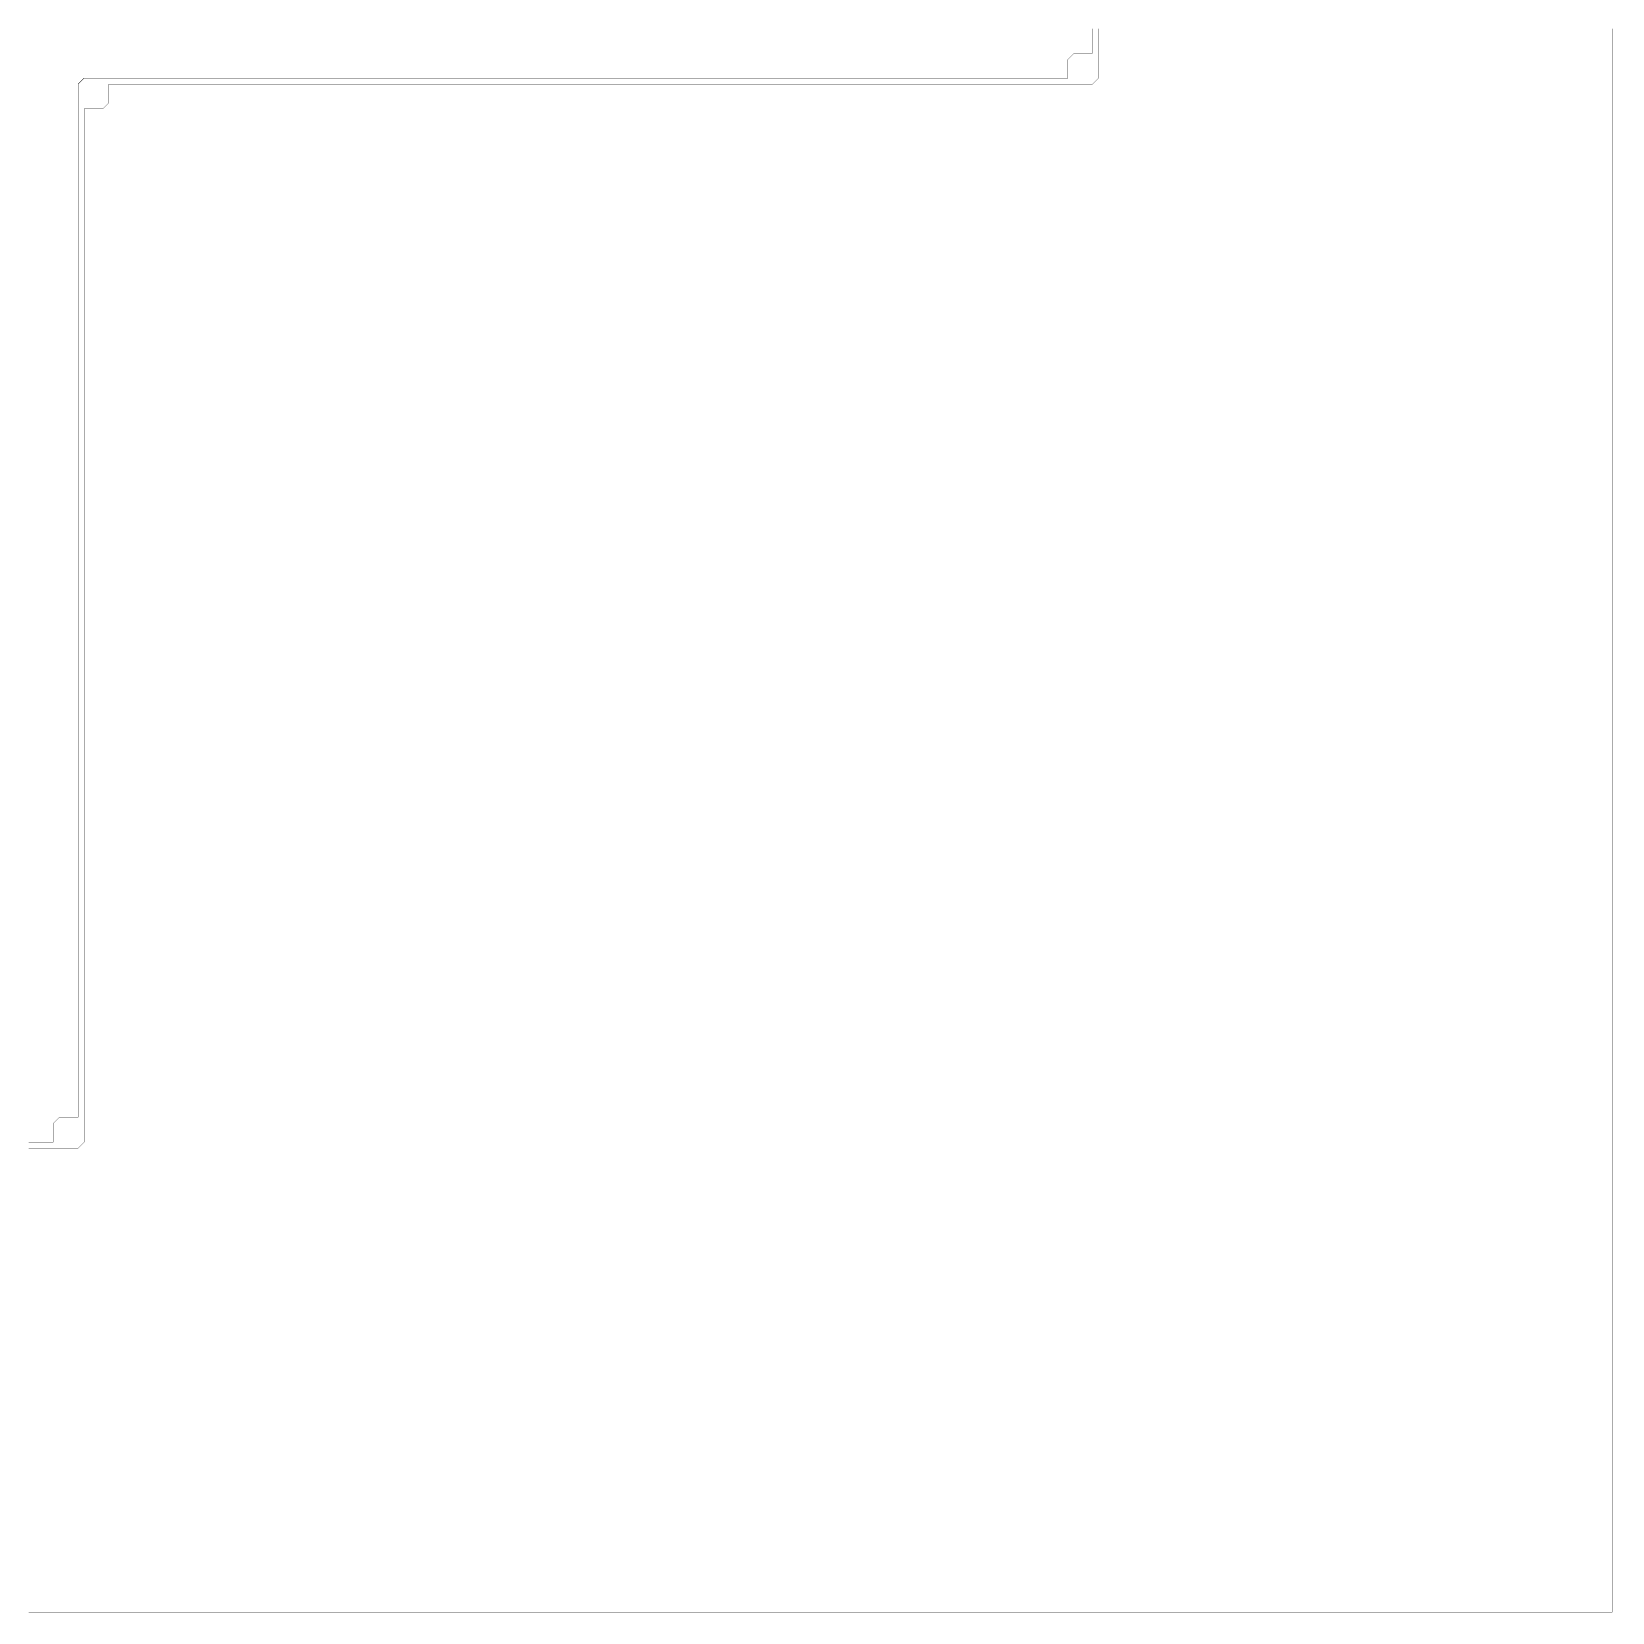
# Model space of a CAD drawing. Header units: metres. Extents: x 0 to 4990, y -4990 to 0.
# Drawn here: x 2495 to 4990, y -4990 to -2495 of the extents above; entities that cross this region are included whole.
import ezdxf

# ---------------------------------------------------------------- set-up
doc = ezdxf.new("R2010")
doc.units = ezdxf.units.M
doc.layers.add('conductor', color=1, linetype='Continuous')
doc.layers.add('substrate', color=5, linetype='Continuous')

msp = doc.modelspace()

# ---------------------------------------------------------------- linework, layer by layer
at = {"layer": 'conductor', "const_width": 0.5}
msp.add_lwpolyline([(2490.234375, -4248.046875), (2500, -4248.046875), (2509.765625, -4248.046875), (2519.53125, -4248.046875), (2529.296875, -4248.046875), (2529.296875, -4238.28125), (2529.296875, -4228.515625), (2529.296875, -4218.75), (2539.0625, -4208.984375), (2548.828125, -4208.984375), (2558.59375, -4208.984375), (2568.359375, -4208.984375), (2568.359375, -4199.21875), (2568.359375, -4189.453125), (2568.359375, -4179.6875), (2568.359375, -4169.921875), (2568.359375, -4160.15625), (2568.359375, -4150.390625), (2568.359375, -4140.625), (2568.359375, -4130.859375), (2568.359375, -4121.09375), (2568.359375, -4111.328125), (2568.359375, -4101.5625), (2568.359375, -4091.796875), (2568.359375, -4082.03125), (2568.359375, -4072.265625), (2568.359375, -4062.5), (2568.359375, -4052.734375), (2568.359375, -4042.96875), (2568.359375, -4033.203125), (2568.359375, -4023.4375), (2568.359375, -4013.671875), (2568.359375, -4003.90625), (2568.359375, -3994.140625), (2568.359375, -3984.375), (2568.359375, -3974.609375), (2568.359375, -3964.84375), (2568.359375, -3955.078125), (2568.359375, -3945.3125), (2568.359375, -3935.546875), (2568.359375, -3925.78125), (2568.359375, -3916.015625), (2568.359375, -3906.25), (2568.359375, -3896.484375), (2568.359375, -3886.71875), (2568.359375, -3876.953125), (2568.359375, -3867.1875), (2568.359375, -3857.421875), (2568.359375, -3847.65625), (2568.359375, -3837.890625), (2568.359375, -3828.125), (2568.359375, -3818.359375), (2568.359375, -3808.59375), (2568.359375, -3798.828125), (2568.359375, -3789.0625), (2568.359375, -3779.296875), (2568.359375, -3769.53125), (2568.359375, -3759.765625), (2568.359375, -3750), (2568.359375, -3740.234375), (2568.359375, -3730.46875), (2568.359375, -3720.703125), (2568.359375, -3710.9375), (2568.359375, -3701.171875), (2568.359375, -3691.40625), (2568.359375, -3681.640625), (2568.359375, -3671.875), (2568.359375, -3662.109375), (2568.359375, -3652.34375), (2568.359375, -3642.578125), (2568.359375, -3632.8125), (2568.359375, -3623.046875), (2568.359375, -3613.28125), (2568.359375, -3603.515625), (2568.359375, -3593.75), (2568.359375, -3583.984375), (2568.359375, -3574.21875), (2568.359375, -3564.453125), (2568.359375, -3554.6875), (2568.359375, -3544.921875), (2568.359375, -3535.15625), (2568.359375, -3525.390625), (2568.359375, -3515.625), (2568.359375, -3505.859375), (2568.359375, -3496.09375), (2568.359375, -3486.328125), (2568.359375, -3476.5625), (2568.359375, -3466.796875), (2568.359375, -3457.03125), (2568.359375, -3447.265625), (2568.359375, -3437.5), (2568.359375, -3427.734375), (2568.359375, -3417.96875), (2568.359375, -3408.203125), (2568.359375, -3398.4375), (2568.359375, -3388.671875), (2568.359375, -3378.90625), (2568.359375, -3369.140625), (2568.359375, -3359.375), (2568.359375, -3349.609375), (2568.359375, -3339.84375), (2568.359375, -3330.078125), (2568.359375, -3320.3125), (2568.359375, -3310.546875), (2568.359375, -3300.78125), (2568.359375, -3291.015625), (2568.359375, -3281.25), (2568.359375, -3271.484375), (2568.359375, -3261.71875), (2568.359375, -3251.953125), (2568.359375, -3242.1875), (2568.359375, -3232.421875), (2568.359375, -3222.65625), (2568.359375, -3212.890625), (2568.359375, -3203.125), (2568.359375, -3193.359375), (2568.359375, -3183.59375), (2568.359375, -3173.828125), (2568.359375, -3164.0625), (2568.359375, -3154.296875), (2568.359375, -3144.53125), (2568.359375, -3134.765625), (2568.359375, -3125), (2568.359375, -3115.234375), (2568.359375, -3105.46875), (2568.359375, -3095.703125), (2568.359375, -3085.9375), (2568.359375, -3076.171875), (2568.359375, -3066.40625), (2568.359375, -3056.640625), (2568.359375, -3046.875), (2568.359375, -3037.109375), (2568.359375, -3027.34375), (2568.359375, -3017.578125), (2568.359375, -3007.8125), (2568.359375, -2998.046875), (2568.359375, -2988.28125), (2568.359375, -2978.515625), (2568.359375, -2968.75), (2568.359375, -2958.984375), (2568.359375, -2949.21875), (2568.359375, -2939.453125), (2568.359375, -2929.6875), (2568.359375, -2919.921875), (2568.359375, -2910.15625), (2568.359375, -2900.390625), (2568.359375, -2890.625), (2568.359375, -2880.859375), (2568.359375, -2871.09375), (2568.359375, -2861.328125), (2568.359375, -2851.5625), (2568.359375, -2841.796875), (2568.359375, -2832.03125), (2568.359375, -2822.265625), (2568.359375, -2812.5), (2568.359375, -2802.734375), (2568.359375, -2792.96875), (2568.359375, -2783.203125), (2568.359375, -2773.4375), (2568.359375, -2763.671875), (2568.359375, -2753.90625), (2568.359375, -2744.140625), (2568.359375, -2734.375), (2568.359375, -2724.609375), (2568.359375, -2714.84375), (2568.359375, -2705.078125), (2568.359375, -2695.3125), (2568.359375, -2685.546875), (2568.359375, -2675.78125), (2568.359375, -2666.015625), (2568.359375, -2656.25), (2568.359375, -2646.484375), (2568.359375, -2636.71875), (2568.359375, -2626.953125), (2568.359375, -2617.1875), (2568.359375, -2607.421875), (2568.359375, -2597.65625), (2568.359375, -2587.890625), (2568.359375, -2578.125), (2578.125, -2568.359375), (2587.890625, -2568.359375), (2597.65625, -2568.359375), (2607.421875, -2568.359375), (2617.1875, -2568.359375), (2626.953125, -2568.359375), (2636.71875, -2568.359375), (2646.484375, -2568.359375), (2656.25, -2568.359375), (2666.015625, -2568.359375), (2675.78125, -2568.359375), (2685.546875, -2568.359375), (2695.3125, -2568.359375), (2705.078125, -2568.359375), (2714.84375, -2568.359375), (2724.609375, -2568.359375), (2734.375, -2568.359375), (2744.140625, -2568.359375), (2753.90625, -2568.359375), (2763.671875, -2568.359375), (2773.4375, -2568.359375), (2783.203125, -2568.359375), (2792.96875, -2568.359375), (2802.734375, -2568.359375), (2812.5, -2568.359375), (2822.265625, -2568.359375), (2832.03125, -2568.359375), (2841.796875, -2568.359375), (2851.5625, -2568.359375), (2861.328125, -2568.359375), (2871.09375, -2568.359375), (2880.859375, -2568.359375), (2890.625, -2568.359375), (2900.390625, -2568.359375), (2910.15625, -2568.359375), (2919.921875, -2568.359375), (2929.6875, -2568.359375), (2939.453125, -2568.359375), (2949.21875, -2568.359375), (2958.984375, -2568.359375), (2968.75, -2568.359375), (2978.515625, -2568.359375), (2988.28125, -2568.359375), (2998.046875, -2568.359375), (3007.8125, -2568.359375), (3017.578125, -2568.359375), (3027.34375, -2568.359375), (3037.109375, -2568.359375), (3046.875, -2568.359375), (3056.640625, -2568.359375), (3066.40625, -2568.359375), (3076.171875, -2568.359375), (3085.9375, -2568.359375), (3095.703125, -2568.359375), (3105.46875, -2568.359375), (3115.234375, -2568.359375), (3125, -2568.359375), (3134.765625, -2568.359375), (3144.53125, -2568.359375), (3154.296875, -2568.359375), (3164.0625, -2568.359375), (3173.828125, -2568.359375), (3183.59375, -2568.359375), (3193.359375, -2568.359375), (3203.125, -2568.359375), (3212.890625, -2568.359375), (3222.65625, -2568.359375), (3232.421875, -2568.359375), (3242.1875, -2568.359375), (3251.953125, -2568.359375), (3261.71875, -2568.359375), (3271.484375, -2568.359375), (3281.25, -2568.359375), (3291.015625, -2568.359375), (3300.78125, -2568.359375), (3310.546875, -2568.359375), (3320.3125, -2568.359375), (3330.078125, -2568.359375), (3339.84375, -2568.359375), (3349.609375, -2568.359375), (3359.375, -2568.359375), (3369.140625, -2568.359375), (3378.90625, -2568.359375), (3388.671875, -2568.359375), (3398.4375, -2568.359375), (3408.203125, -2568.359375), (3417.96875, -2568.359375), (3427.734375, -2568.359375), (3437.5, -2568.359375), (3447.265625, -2568.359375), (3457.03125, -2568.359375), (3466.796875, -2568.359375), (3476.5625, -2568.359375), (3486.328125, -2568.359375), (3496.09375, -2568.359375), (3505.859375, -2568.359375), (3515.625, -2568.359375), (3525.390625, -2568.359375), (3535.15625, -2568.359375), (3544.921875, -2568.359375), (3554.6875, -2568.359375), (3564.453125, -2568.359375), (3574.21875, -2568.359375), (3583.984375, -2568.359375), (3593.75, -2568.359375), (3603.515625, -2568.359375), (3613.28125, -2568.359375), (3623.046875, -2568.359375), (3632.8125, -2568.359375), (3642.578125, -2568.359375), (3652.34375, -2568.359375), (3662.109375, -2568.359375), (3671.875, -2568.359375), (3681.640625, -2568.359375), (3691.40625, -2568.359375), (3701.171875, -2568.359375), (3710.9375, -2568.359375), (3720.703125, -2568.359375), (3730.46875, -2568.359375), (3740.234375, -2568.359375), (3750, -2568.359375), (3759.765625, -2568.359375), (3769.53125, -2568.359375), (3779.296875, -2568.359375), (3789.0625, -2568.359375), (3798.828125, -2568.359375), (3808.59375, -2568.359375), (3818.359375, -2568.359375), (3828.125, -2568.359375), (3837.890625, -2568.359375), (3847.65625, -2568.359375), (3857.421875, -2568.359375), (3867.1875, -2568.359375), (3876.953125, -2568.359375), (3886.71875, -2568.359375), (3896.484375, -2568.359375), (3906.25, -2568.359375), (3916.015625, -2568.359375), (3925.78125, -2568.359375), (3935.546875, -2568.359375), (3945.3125, -2568.359375), (3955.078125, -2568.359375), (3964.84375, -2568.359375), (3974.609375, -2568.359375), (3984.375, -2568.359375), (3994.140625, -2568.359375), (4003.90625, -2568.359375), (4013.671875, -2568.359375), (4023.4375, -2568.359375), (4033.203125, -2568.359375), (4042.96875, -2568.359375), (4052.734375, -2568.359375), (4062.5, -2568.359375), (4072.265625, -2568.359375), (4082.03125, -2568.359375), (4091.796875, -2568.359375), (4101.5625, -2568.359375), (4111.328125, -2568.359375), (4121.09375, -2568.359375), (4130.859375, -2568.359375), (4130.859375, -2558.59375), (4130.859375, -2548.828125), (4130.859375, -2539.0625), (4140.625, -2529.296875), (4150.390625, -2529.296875), (4160.15625, -2529.296875), (4169.921875, -2529.296875), (4169.921875, -2519.53125), (4169.921875, -2509.765625), (4169.921875, -2500), (4169.921875, -2490.234375)], dxfattribs=at)
at = {"layer": 'substrate', "const_width": 0.5}
for points in [[(2490.234375, -4990.234375), (2500, -4990.234375), (2509.765625, -4990.234375), (2519.53125, -4990.234375), (2529.296875, -4990.234375), (2539.0625, -4990.234375), (2548.828125, -4990.234375), (2558.59375, -4990.234375), (2568.359375, -4990.234375), (2578.125, -4990.234375), (2587.890625, -4990.234375), (2597.65625, -4990.234375), (2607.421875, -4990.234375), (2617.1875, -4990.234375), (2626.953125, -4990.234375), (2636.71875, -4990.234375), (2646.484375, -4990.234375), (2656.25, -4990.234375), (2666.015625, -4990.234375), (2675.78125, -4990.234375), (2685.546875, -4990.234375), (2695.3125, -4990.234375), (2705.078125, -4990.234375), (2714.84375, -4990.234375), (2724.609375, -4990.234375), (2734.375, -4990.234375), (2744.140625, -4990.234375), (2753.90625, -4990.234375), (2763.671875, -4990.234375), (2773.4375, -4990.234375), (2783.203125, -4990.234375), (2792.96875, -4990.234375), (2802.734375, -4990.234375), (2812.5, -4990.234375), (2822.265625, -4990.234375), (2832.03125, -4990.234375), (2841.796875, -4990.234375), (2851.5625, -4990.234375), (2861.328125, -4990.234375), (2871.09375, -4990.234375), (2880.859375, -4990.234375), (2890.625, -4990.234375), (2900.390625, -4990.234375), (2910.15625, -4990.234375), (2919.921875, -4990.234375), (2929.6875, -4990.234375), (2939.453125, -4990.234375), (2949.21875, -4990.234375), (2958.984375, -4990.234375), (2968.75, -4990.234375), (2978.515625, -4990.234375), (2988.28125, -4990.234375), (2998.046875, -4990.234375), (3007.8125, -4990.234375), (3017.578125, -4990.234375), (3027.34375, -4990.234375), (3037.109375, -4990.234375), (3046.875, -4990.234375), (3056.640625, -4990.234375), (3066.40625, -4990.234375), (3076.171875, -4990.234375), (3085.9375, -4990.234375), (3095.703125, -4990.234375), (3105.46875, -4990.234375), (3115.234375, -4990.234375), (3125, -4990.234375), (3134.765625, -4990.234375), (3144.53125, -4990.234375), (3154.296875, -4990.234375), (3164.0625, -4990.234375), (3173.828125, -4990.234375), (3183.59375, -4990.234375), (3193.359375, -4990.234375), (3203.125, -4990.234375), (3212.890625, -4990.234375), (3222.65625, -4990.234375), (3232.421875, -4990.234375), (3242.1875, -4990.234375), (3251.953125, -4990.234375), (3261.71875, -4990.234375), (3271.484375, -4990.234375), (3281.25, -4990.234375), (3291.015625, -4990.234375), (3300.78125, -4990.234375), (3310.546875, -4990.234375), (3320.3125, -4990.234375), (3330.078125, -4990.234375), (3339.84375, -4990.234375), (3349.609375, -4990.234375), (3359.375, -4990.234375), (3369.140625, -4990.234375), (3378.90625, -4990.234375), (3388.671875, -4990.234375), (3398.4375, -4990.234375), (3408.203125, -4990.234375), (3417.96875, -4990.234375), (3427.734375, -4990.234375), (3437.5, -4990.234375), (3447.265625, -4990.234375), (3457.03125, -4990.234375), (3466.796875, -4990.234375), (3476.5625, -4990.234375), (3486.328125, -4990.234375), (3496.09375, -4990.234375), (3505.859375, -4990.234375), (3515.625, -4990.234375), (3525.390625, -4990.234375), (3535.15625, -4990.234375), (3544.921875, -4990.234375), (3554.6875, -4990.234375), (3564.453125, -4990.234375), (3574.21875, -4990.234375), (3583.984375, -4990.234375), (3593.75, -4990.234375), (3603.515625, -4990.234375), (3613.28125, -4990.234375), (3623.046875, -4990.234375), (3632.8125, -4990.234375), (3642.578125, -4990.234375), (3652.34375, -4990.234375), (3662.109375, -4990.234375), (3671.875, -4990.234375), (3681.640625, -4990.234375), (3691.40625, -4990.234375), (3701.171875, -4990.234375), (3710.9375, -4990.234375), (3720.703125, -4990.234375), (3730.46875, -4990.234375), (3740.234375, -4990.234375), (3750, -4990.234375), (3759.765625, -4990.234375), (3769.53125, -4990.234375), (3779.296875, -4990.234375), (3789.0625, -4990.234375), (3798.828125, -4990.234375), (3808.59375, -4990.234375), (3818.359375, -4990.234375), (3828.125, -4990.234375), (3837.890625, -4990.234375), (3847.65625, -4990.234375), (3857.421875, -4990.234375), (3867.1875, -4990.234375), (3876.953125, -4990.234375), (3886.71875, -4990.234375), (3896.484375, -4990.234375), (3906.25, -4990.234375), (3916.015625, -4990.234375), (3925.78125, -4990.234375), (3935.546875, -4990.234375), (3945.3125, -4990.234375), (3955.078125, -4990.234375), (3964.84375, -4990.234375), (3974.609375, -4990.234375), (3984.375, -4990.234375), (3994.140625, -4990.234375), (4003.90625, -4990.234375), (4013.671875, -4990.234375), (4023.4375, -4990.234375), (4033.203125, -4990.234375), (4042.96875, -4990.234375), (4052.734375, -4990.234375), (4062.5, -4990.234375), (4072.265625, -4990.234375), (4082.03125, -4990.234375), (4091.796875, -4990.234375), (4101.5625, -4990.234375), (4111.328125, -4990.234375), (4121.09375, -4990.234375), (4130.859375, -4990.234375), (4140.625, -4990.234375), (4150.390625, -4990.234375), (4160.15625, -4990.234375), (4169.921875, -4990.234375), (4179.6875, -4990.234375), (4189.453125, -4990.234375), (4199.21875, -4990.234375), (4208.984375, -4990.234375), (4218.75, -4990.234375), (4228.515625, -4990.234375), (4238.28125, -4990.234375), (4248.046875, -4990.234375), (4257.8125, -4990.234375), (4267.578125, -4990.234375), (4277.34375, -4990.234375), (4287.109375, -4990.234375), (4296.875, -4990.234375), (4306.640625, -4990.234375), (4316.40625, -4990.234375), (4326.171875, -4990.234375), (4335.9375, -4990.234375), (4345.703125, -4990.234375), (4355.46875, -4990.234375), (4365.234375, -4990.234375), (4375, -4990.234375), (4384.765625, -4990.234375), (4394.53125, -4990.234375), (4404.296875, -4990.234375), (4414.0625, -4990.234375), (4423.828125, -4990.234375), (4433.59375, -4990.234375), (4443.359375, -4990.234375), (4453.125, -4990.234375), (4462.890625, -4990.234375), (4472.65625, -4990.234375), (4482.421875, -4990.234375), (4492.1875, -4990.234375), (4501.953125, -4990.234375), (4511.71875, -4990.234375), (4521.484375, -4990.234375), (4531.25, -4990.234375), (4541.015625, -4990.234375), (4550.78125, -4990.234375), (4560.546875, -4990.234375), (4570.3125, -4990.234375), (4580.078125, -4990.234375), (4589.84375, -4990.234375), (4599.609375, -4990.234375), (4609.375, -4990.234375), (4619.140625, -4990.234375), (4628.90625, -4990.234375), (4638.671875, -4990.234375), (4648.4375, -4990.234375), (4658.203125, -4990.234375), (4667.96875, -4990.234375), (4677.734375, -4990.234375), (4687.5, -4990.234375), (4697.265625, -4990.234375), (4707.03125, -4990.234375), (4716.796875, -4990.234375), (4726.5625, -4990.234375), (4736.328125, -4990.234375), (4746.09375, -4990.234375), (4755.859375, -4990.234375), (4765.625, -4990.234375), (4775.390625, -4990.234375), (4785.15625, -4990.234375), (4794.921875, -4990.234375), (4804.6875, -4990.234375), (4814.453125, -4990.234375), (4824.21875, -4990.234375), (4833.984375, -4990.234375), (4843.75, -4990.234375), (4853.515625, -4990.234375), (4863.28125, -4990.234375), (4873.046875, -4990.234375), (4882.8125, -4990.234375), (4892.578125, -4990.234375), (4902.34375, -4990.234375), (4912.109375, -4990.234375), (4921.875, -4990.234375), (4931.640625, -4990.234375), (4941.40625, -4990.234375), (4951.171875, -4990.234375), (4960.9375, -4990.234375), (4970.703125, -4990.234375), (4980.46875, -4990.234375), (4990.234375, -4990.234375), (4990.234375, -4980.46875), (4990.234375, -4970.703125), (4990.234375, -4960.9375), (4990.234375, -4951.171875), (4990.234375, -4941.40625), (4990.234375, -4931.640625), (4990.234375, -4921.875), (4990.234375, -4912.109375), (4990.234375, -4902.34375), (4990.234375, -4892.578125), (4990.234375, -4882.8125), (4990.234375, -4873.046875), (4990.234375, -4863.28125), (4990.234375, -4853.515625), (4990.234375, -4843.75), (4990.234375, -4833.984375), (4990.234375, -4824.21875), (4990.234375, -4814.453125), (4990.234375, -4804.6875), (4990.234375, -4794.921875), (4990.234375, -4785.15625), (4990.234375, -4775.390625), (4990.234375, -4765.625), (4990.234375, -4755.859375), (4990.234375, -4746.09375), (4990.234375, -4736.328125), (4990.234375, -4726.5625), (4990.234375, -4716.796875), (4990.234375, -4707.03125), (4990.234375, -4697.265625), (4990.234375, -4687.5), (4990.234375, -4677.734375), (4990.234375, -4667.96875), (4990.234375, -4658.203125), (4990.234375, -4648.4375), (4990.234375, -4638.671875), (4990.234375, -4628.90625), (4990.234375, -4619.140625), (4990.234375, -4609.375), (4990.234375, -4599.609375), (4990.234375, -4589.84375), (4990.234375, -4580.078125), (4990.234375, -4570.3125), (4990.234375, -4560.546875), (4990.234375, -4550.78125), (4990.234375, -4541.015625), (4990.234375, -4531.25), (4990.234375, -4521.484375), (4990.234375, -4511.71875), (4990.234375, -4501.953125), (4990.234375, -4492.1875), (4990.234375, -4482.421875), (4990.234375, -4472.65625), (4990.234375, -4462.890625), (4990.234375, -4453.125), (4990.234375, -4443.359375), (4990.234375, -4433.59375), (4990.234375, -4423.828125), (4990.234375, -4414.0625), (4990.234375, -4404.296875), (4990.234375, -4394.53125), (4990.234375, -4384.765625), (4990.234375, -4375), (4990.234375, -4365.234375), (4990.234375, -4355.46875), (4990.234375, -4345.703125), (4990.234375, -4335.9375), (4990.234375, -4326.171875), (4990.234375, -4316.40625), (4990.234375, -4306.640625), (4990.234375, -4296.875), (4990.234375, -4287.109375), (4990.234375, -4277.34375), (4990.234375, -4267.578125), (4990.234375, -4257.8125), (4990.234375, -4248.046875), (4990.234375, -4238.28125), (4990.234375, -4228.515625), (4990.234375, -4218.75), (4990.234375, -4208.984375), (4990.234375, -4199.21875), (4990.234375, -4189.453125), (4990.234375, -4179.6875), (4990.234375, -4169.921875), (4990.234375, -4160.15625), (4990.234375, -4150.390625), (4990.234375, -4140.625), (4990.234375, -4130.859375), (4990.234375, -4121.09375), (4990.234375, -4111.328125), (4990.234375, -4101.5625), (4990.234375, -4091.796875), (4990.234375, -4082.03125), (4990.234375, -4072.265625), (4990.234375, -4062.5), (4990.234375, -4052.734375), (4990.234375, -4042.96875), (4990.234375, -4033.203125), (4990.234375, -4023.4375), (4990.234375, -4013.671875), (4990.234375, -4003.90625), (4990.234375, -3994.140625), (4990.234375, -3984.375), (4990.234375, -3974.609375), (4990.234375, -3964.84375), (4990.234375, -3955.078125), (4990.234375, -3945.3125), (4990.234375, -3935.546875), (4990.234375, -3925.78125), (4990.234375, -3916.015625), (4990.234375, -3906.25), (4990.234375, -3896.484375), (4990.234375, -3886.71875), (4990.234375, -3876.953125), (4990.234375, -3867.1875), (4990.234375, -3857.421875), (4990.234375, -3847.65625), (4990.234375, -3837.890625), (4990.234375, -3828.125), (4990.234375, -3818.359375), (4990.234375, -3808.59375), (4990.234375, -3798.828125), (4990.234375, -3789.0625), (4990.234375, -3779.296875), (4990.234375, -3769.53125), (4990.234375, -3759.765625), (4990.234375, -3750), (4990.234375, -3740.234375), (4990.234375, -3730.46875), (4990.234375, -3720.703125), (4990.234375, -3710.9375), (4990.234375, -3701.171875), (4990.234375, -3691.40625), (4990.234375, -3681.640625), (4990.234375, -3671.875), (4990.234375, -3662.109375), (4990.234375, -3652.34375), (4990.234375, -3642.578125), (4990.234375, -3632.8125), (4990.234375, -3623.046875), (4990.234375, -3613.28125), (4990.234375, -3603.515625), (4990.234375, -3593.75), (4990.234375, -3583.984375), (4990.234375, -3574.21875), (4990.234375, -3564.453125), (4990.234375, -3554.6875), (4990.234375, -3544.921875), (4990.234375, -3535.15625), (4990.234375, -3525.390625), (4990.234375, -3515.625), (4990.234375, -3505.859375), (4990.234375, -3496.09375), (4990.234375, -3486.328125), (4990.234375, -3476.5625), (4990.234375, -3466.796875), (4990.234375, -3457.03125), (4990.234375, -3447.265625), (4990.234375, -3437.5), (4990.234375, -3427.734375), (4990.234375, -3417.96875), (4990.234375, -3408.203125), (4990.234375, -3398.4375), (4990.234375, -3388.671875), (4990.234375, -3378.90625), (4990.234375, -3369.140625), (4990.234375, -3359.375), (4990.234375, -3349.609375), (4990.234375, -3339.84375), (4990.234375, -3330.078125), (4990.234375, -3320.3125), (4990.234375, -3310.546875), (4990.234375, -3300.78125), (4990.234375, -3291.015625), (4990.234375, -3281.25), (4990.234375, -3271.484375), (4990.234375, -3261.71875), (4990.234375, -3251.953125), (4990.234375, -3242.1875), (4990.234375, -3232.421875), (4990.234375, -3222.65625), (4990.234375, -3212.890625), (4990.234375, -3203.125), (4990.234375, -3193.359375), (4990.234375, -3183.59375), (4990.234375, -3173.828125), (4990.234375, -3164.0625), (4990.234375, -3154.296875), (4990.234375, -3144.53125), (4990.234375, -3134.765625), (4990.234375, -3125), (4990.234375, -3115.234375), (4990.234375, -3105.46875), (4990.234375, -3095.703125), (4990.234375, -3085.9375), (4990.234375, -3076.171875), (4990.234375, -3066.40625), (4990.234375, -3056.640625), (4990.234375, -3046.875), (4990.234375, -3037.109375), (4990.234375, -3027.34375), (4990.234375, -3017.578125), (4990.234375, -3007.8125), (4990.234375, -2998.046875), (4990.234375, -2988.28125), (4990.234375, -2978.515625), (4990.234375, -2968.75), (4990.234375, -2958.984375), (4990.234375, -2949.21875), (4990.234375, -2939.453125), (4990.234375, -2929.6875), (4990.234375, -2919.921875), (4990.234375, -2910.15625), (4990.234375, -2900.390625), (4990.234375, -2890.625), (4990.234375, -2880.859375), (4990.234375, -2871.09375), (4990.234375, -2861.328125), (4990.234375, -2851.5625), (4990.234375, -2841.796875), (4990.234375, -2832.03125), (4990.234375, -2822.265625), (4990.234375, -2812.5), (4990.234375, -2802.734375), (4990.234375, -2792.96875), (4990.234375, -2783.203125), (4990.234375, -2773.4375), (4990.234375, -2763.671875), (4990.234375, -2753.90625), (4990.234375, -2744.140625), (4990.234375, -2734.375), (4990.234375, -2724.609375), (4990.234375, -2714.84375), (4990.234375, -2705.078125), (4990.234375, -2695.3125), (4990.234375, -2685.546875), (4990.234375, -2675.78125), (4990.234375, -2666.015625), (4990.234375, -2656.25), (4990.234375, -2646.484375), (4990.234375, -2636.71875), (4990.234375, -2626.953125), (4990.234375, -2617.1875), (4990.234375, -2607.421875), (4990.234375, -2597.65625), (4990.234375, -2587.890625), (4990.234375, -2578.125), (4990.234375, -2568.359375), (4990.234375, -2558.59375), (4990.234375, -2548.828125), (4990.234375, -2539.0625), (4990.234375, -2529.296875), (4990.234375, -2519.53125), (4990.234375, -2509.765625), (4990.234375, -2500), (4990.234375, -2490.234375)], [(4179.6875, -2490.234375), (4179.6875, -2500), (4179.6875, -2509.765625), (4179.6875, -2519.53125), (4179.6875, -2529.296875), (4179.6875, -2539.0625), (4179.6875, -2548.828125), (4179.6875, -2558.59375), (4179.6875, -2568.359375), (4169.921875, -2578.125), (4160.15625, -2578.125), (4150.390625, -2578.125), (4140.625, -2578.125), (4130.859375, -2578.125), (4121.09375, -2578.125), (4111.328125, -2578.125), (4101.5625, -2578.125), (4091.796875, -2578.125), (4082.03125, -2578.125), (4072.265625, -2578.125), (4062.5, -2578.125), (4052.734375, -2578.125), (4042.96875, -2578.125), (4033.203125, -2578.125), (4023.4375, -2578.125), (4013.671875, -2578.125), (4003.90625, -2578.125), (3994.140625, -2578.125), (3984.375, -2578.125), (3974.609375, -2578.125), (3964.84375, -2578.125), (3955.078125, -2578.125), (3945.3125, -2578.125), (3935.546875, -2578.125), (3925.78125, -2578.125), (3916.015625, -2578.125), (3906.25, -2578.125), (3896.484375, -2578.125), (3886.71875, -2578.125), (3876.953125, -2578.125), (3867.1875, -2578.125), (3857.421875, -2578.125), (3847.65625, -2578.125), (3837.890625, -2578.125), (3828.125, -2578.125), (3818.359375, -2578.125), (3808.59375, -2578.125), (3798.828125, -2578.125), (3789.0625, -2578.125), (3779.296875, -2578.125), (3769.53125, -2578.125), (3759.765625, -2578.125), (3750, -2578.125), (3740.234375, -2578.125), (3730.46875, -2578.125), (3720.703125, -2578.125), (3710.9375, -2578.125), (3701.171875, -2578.125), (3691.40625, -2578.125), (3681.640625, -2578.125), (3671.875, -2578.125), (3662.109375, -2578.125), (3652.34375, -2578.125), (3642.578125, -2578.125), (3632.8125, -2578.125), (3623.046875, -2578.125), (3613.28125, -2578.125), (3603.515625, -2578.125), (3593.75, -2578.125), (3583.984375, -2578.125), (3574.21875, -2578.125), (3564.453125, -2578.125), (3554.6875, -2578.125), (3544.921875, -2578.125), (3535.15625, -2578.125), (3525.390625, -2578.125), (3515.625, -2578.125), (3505.859375, -2578.125), (3496.09375, -2578.125), (3486.328125, -2578.125), (3476.5625, -2578.125), (3466.796875, -2578.125), (3457.03125, -2578.125), (3447.265625, -2578.125), (3437.5, -2578.125), (3427.734375, -2578.125), (3417.96875, -2578.125), (3408.203125, -2578.125), (3398.4375, -2578.125), (3388.671875, -2578.125), (3378.90625, -2578.125), (3369.140625, -2578.125), (3359.375, -2578.125), (3349.609375, -2578.125), (3339.84375, -2578.125), (3330.078125, -2578.125), (3320.3125, -2578.125), (3310.546875, -2578.125), (3300.78125, -2578.125), (3291.015625, -2578.125), (3281.25, -2578.125), (3271.484375, -2578.125), (3261.71875, -2578.125), (3251.953125, -2578.125), (3242.1875, -2578.125), (3232.421875, -2578.125), (3222.65625, -2578.125), (3212.890625, -2578.125), (3203.125, -2578.125), (3193.359375, -2578.125), (3183.59375, -2578.125), (3173.828125, -2578.125), (3164.0625, -2578.125), (3154.296875, -2578.125), (3144.53125, -2578.125), (3134.765625, -2578.125), (3125, -2578.125), (3115.234375, -2578.125), (3105.46875, -2578.125), (3095.703125, -2578.125), (3085.9375, -2578.125), (3076.171875, -2578.125), (3066.40625, -2578.125), (3056.640625, -2578.125), (3046.875, -2578.125), (3037.109375, -2578.125), (3027.34375, -2578.125), (3017.578125, -2578.125), (3007.8125, -2578.125), (2998.046875, -2578.125), (2988.28125, -2578.125), (2978.515625, -2578.125), (2968.75, -2578.125), (2958.984375, -2578.125), (2949.21875, -2578.125), (2939.453125, -2578.125), (2929.6875, -2578.125), (2919.921875, -2578.125), (2910.15625, -2578.125), (2900.390625, -2578.125), (2890.625, -2578.125), (2880.859375, -2578.125), (2871.09375, -2578.125), (2861.328125, -2578.125), (2851.5625, -2578.125), (2841.796875, -2578.125), (2832.03125, -2578.125), (2822.265625, -2578.125), (2812.5, -2578.125), (2802.734375, -2578.125), (2792.96875, -2578.125), (2783.203125, -2578.125), (2773.4375, -2578.125), (2763.671875, -2578.125), (2753.90625, -2578.125), (2744.140625, -2578.125), (2734.375, -2578.125), (2724.609375, -2578.125), (2714.84375, -2578.125), (2705.078125, -2578.125), (2695.3125, -2578.125), (2685.546875, -2578.125), (2675.78125, -2578.125), (2666.015625, -2578.125), (2656.25, -2578.125), (2646.484375, -2578.125), (2636.71875, -2578.125), (2626.953125, -2578.125), (2617.1875, -2578.125), (2617.1875, -2587.890625), (2617.1875, -2597.65625), (2617.1875, -2607.421875), (2607.421875, -2617.1875), (2597.65625, -2617.1875), (2587.890625, -2617.1875), (2578.125, -2617.1875), (2578.125, -2626.953125), (2578.125, -2636.71875), (2578.125, -2646.484375), (2578.125, -2656.25), (2578.125, -2666.015625), (2578.125, -2675.78125), (2578.125, -2685.546875), (2578.125, -2695.3125), (2578.125, -2705.078125), (2578.125, -2714.84375), (2578.125, -2724.609375), (2578.125, -2734.375), (2578.125, -2744.140625), (2578.125, -2753.90625), (2578.125, -2763.671875), (2578.125, -2773.4375), (2578.125, -2783.203125), (2578.125, -2792.96875), (2578.125, -2802.734375), (2578.125, -2812.5), (2578.125, -2822.265625), (2578.125, -2832.03125), (2578.125, -2841.796875), (2578.125, -2851.5625), (2578.125, -2861.328125), (2578.125, -2871.09375), (2578.125, -2880.859375), (2578.125, -2890.625), (2578.125, -2900.390625), (2578.125, -2910.15625), (2578.125, -2919.921875), (2578.125, -2929.6875), (2578.125, -2939.453125), (2578.125, -2949.21875), (2578.125, -2958.984375), (2578.125, -2968.75), (2578.125, -2978.515625), (2578.125, -2988.28125), (2578.125, -2998.046875), (2578.125, -3007.8125), (2578.125, -3017.578125), (2578.125, -3027.34375), (2578.125, -3037.109375), (2578.125, -3046.875), (2578.125, -3056.640625), (2578.125, -3066.40625), (2578.125, -3076.171875), (2578.125, -3085.9375), (2578.125, -3095.703125), (2578.125, -3105.46875), (2578.125, -3115.234375), (2578.125, -3125), (2578.125, -3134.765625), (2578.125, -3144.53125), (2578.125, -3154.296875), (2578.125, -3164.0625), (2578.125, -3173.828125), (2578.125, -3183.59375), (2578.125, -3193.359375), (2578.125, -3203.125), (2578.125, -3212.890625), (2578.125, -3222.65625), (2578.125, -3232.421875), (2578.125, -3242.1875), (2578.125, -3251.953125), (2578.125, -3261.71875), (2578.125, -3271.484375), (2578.125, -3281.25), (2578.125, -3291.015625), (2578.125, -3300.78125), (2578.125, -3310.546875), (2578.125, -3320.3125), (2578.125, -3330.078125), (2578.125, -3339.84375), (2578.125, -3349.609375), (2578.125, -3359.375), (2578.125, -3369.140625), (2578.125, -3378.90625), (2578.125, -3388.671875), (2578.125, -3398.4375), (2578.125, -3408.203125), (2578.125, -3417.96875), (2578.125, -3427.734375), (2578.125, -3437.5), (2578.125, -3447.265625), (2578.125, -3457.03125), (2578.125, -3466.796875), (2578.125, -3476.5625), (2578.125, -3486.328125), (2578.125, -3496.09375), (2578.125, -3505.859375), (2578.125, -3515.625), (2578.125, -3525.390625), (2578.125, -3535.15625), (2578.125, -3544.921875), (2578.125, -3554.6875), (2578.125, -3564.453125), (2578.125, -3574.21875), (2578.125, -3583.984375), (2578.125, -3593.75), (2578.125, -3603.515625), (2578.125, -3613.28125), (2578.125, -3623.046875), (2578.125, -3632.8125), (2578.125, -3642.578125), (2578.125, -3652.34375), (2578.125, -3662.109375), (2578.125, -3671.875), (2578.125, -3681.640625), (2578.125, -3691.40625), (2578.125, -3701.171875), (2578.125, -3710.9375), (2578.125, -3720.703125), (2578.125, -3730.46875), (2578.125, -3740.234375), (2578.125, -3750), (2578.125, -3759.765625), (2578.125, -3769.53125), (2578.125, -3779.296875), (2578.125, -3789.0625), (2578.125, -3798.828125), (2578.125, -3808.59375), (2578.125, -3818.359375), (2578.125, -3828.125), (2578.125, -3837.890625), (2578.125, -3847.65625), (2578.125, -3857.421875), (2578.125, -3867.1875), (2578.125, -3876.953125), (2578.125, -3886.71875), (2578.125, -3896.484375), (2578.125, -3906.25), (2578.125, -3916.015625), (2578.125, -3925.78125), (2578.125, -3935.546875), (2578.125, -3945.3125), (2578.125, -3955.078125), (2578.125, -3964.84375), (2578.125, -3974.609375), (2578.125, -3984.375), (2578.125, -3994.140625), (2578.125, -4003.90625), (2578.125, -4013.671875), (2578.125, -4023.4375), (2578.125, -4033.203125), (2578.125, -4042.96875), (2578.125, -4052.734375), (2578.125, -4062.5), (2578.125, -4072.265625), (2578.125, -4082.03125), (2578.125, -4091.796875), (2578.125, -4101.5625), (2578.125, -4111.328125), (2578.125, -4121.09375), (2578.125, -4130.859375), (2578.125, -4140.625), (2578.125, -4150.390625), (2578.125, -4160.15625), (2578.125, -4169.921875), (2578.125, -4179.6875), (2578.125, -4189.453125), (2578.125, -4199.21875), (2578.125, -4208.984375), (2578.125, -4218.75), (2578.125, -4228.515625), (2578.125, -4238.28125), (2578.125, -4248.046875), (2568.359375, -4257.8125), (2558.59375, -4257.8125), (2548.828125, -4257.8125), (2539.0625, -4257.8125), (2529.296875, -4257.8125), (2519.53125, -4257.8125), (2509.765625, -4257.8125), (2500, -4257.8125), (2490.234375, -4257.8125)]]:
    msp.add_lwpolyline(points, dxfattribs=at)

doc.saveas('drawing.dxf')
